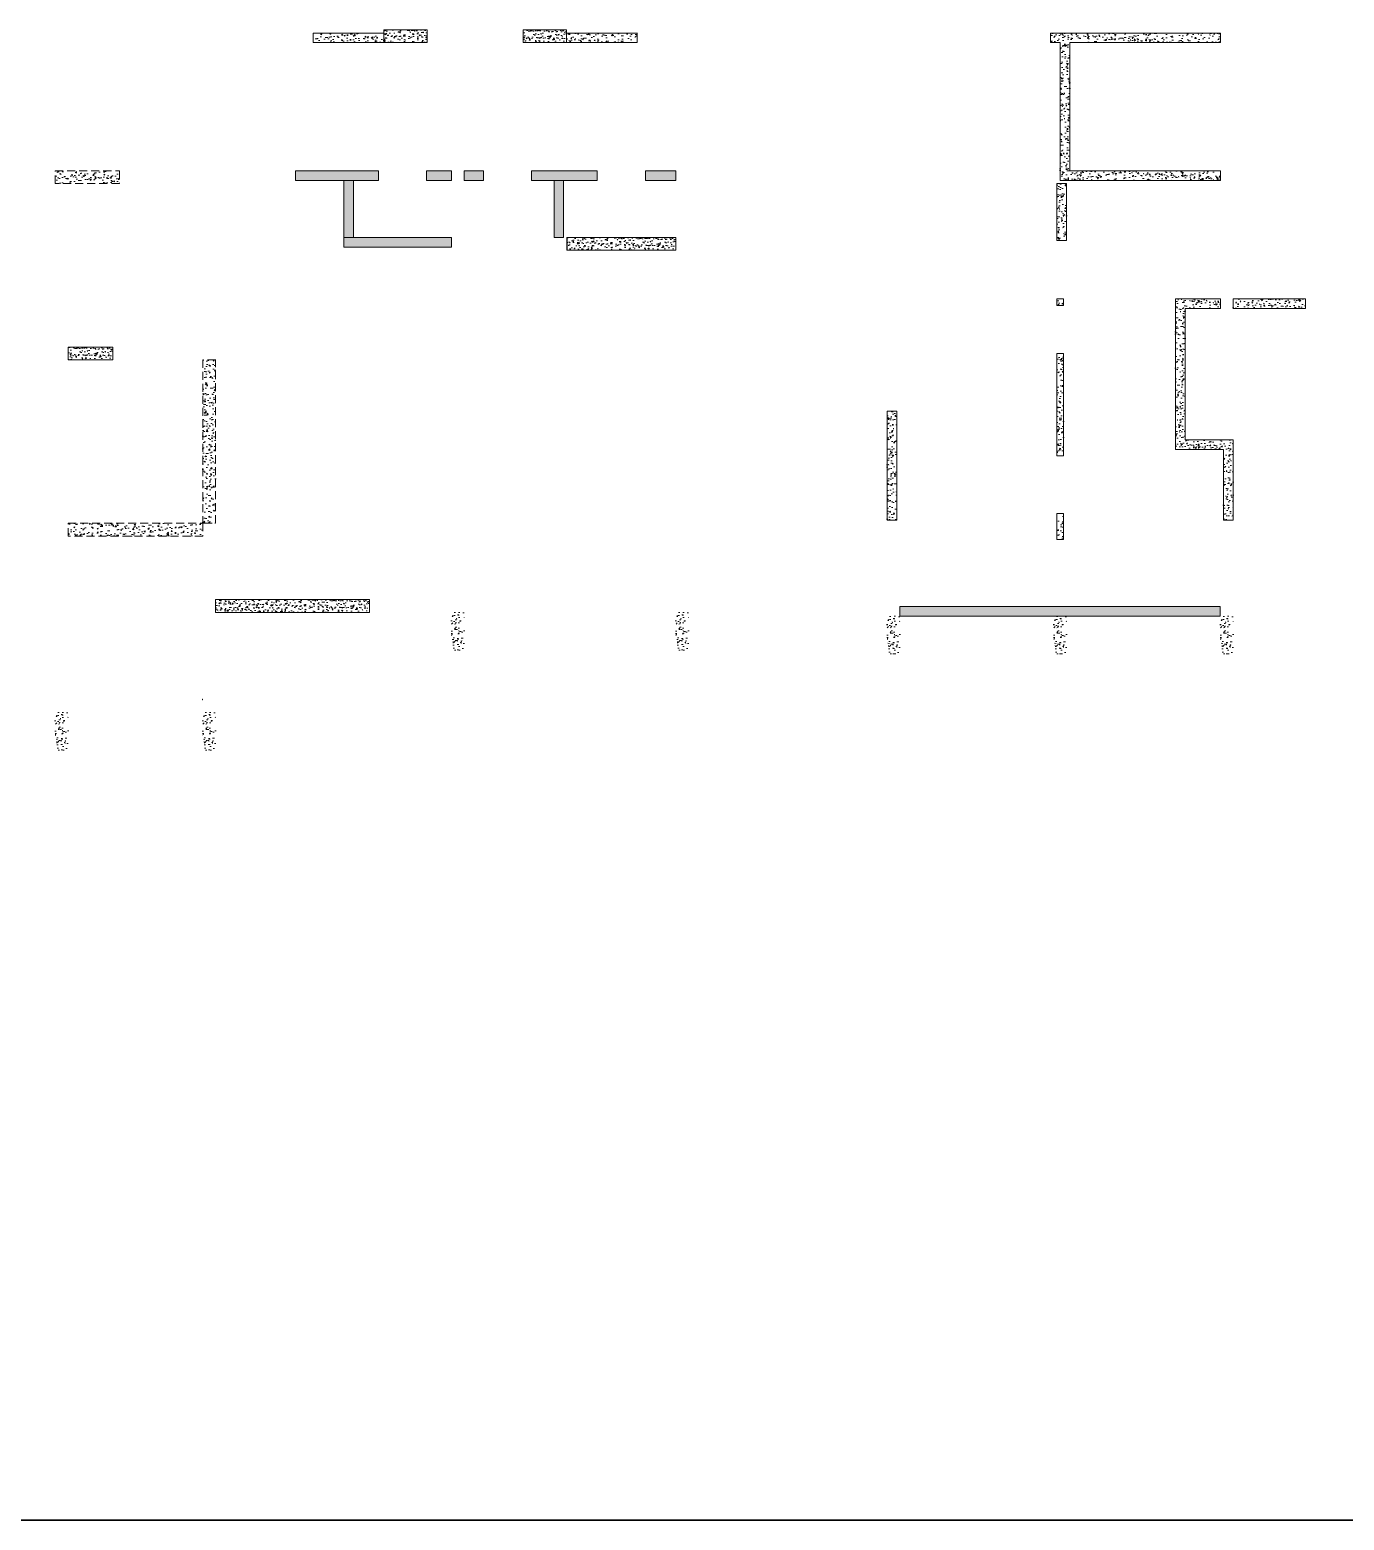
# Model space of a CAD drawing. Header units: millimetres. Extents: x 1078357 to 1340092, y -4684019 to -4550360.
# Drawn here: x 1298738 to 1319239, y -4653484 to -4630229 of the extents above; entities that cross this region are included whole.
import ezdxf

# ---------------------------------------------------------------- set-up
doc = ezdxf.new("R2010")
doc.units = ezdxf.units.MM
doc.header["$PDMODE"] = 35
doc.linetypes.add('HIDDEN', pattern=[0.375, 0.25, -0.125])
for name, color, linetype, lineweight in [('Origin', 40, 'Continuous', 30), ('S-NON STR RCC WALL', 8, 'Continuous', 0), ('Wall-boundary', 6, 'Continuous', 30)]:
    doc.layers.add(name, color=color, linetype=linetype, lineweight=lineweight)
pattern_1 = [(50, (-4013936.29, 18880152.05), (182.184669, -15.9390855), [19.05, -209.55]), (355, (-4013936.29, 18880152.05), (-35.2434214, 191.0568452), [15.24, -167.6405842]), (100.4514447, (-4013921.1, 18880150.73), (146.9412471, 175.1177519), [16.1900088, -178.0902446]), (46.1842, (-4013936.29, 18880202.85), (271.0790409, -42.042328), [28.575, -314.325]), (96.6355576, (-4013913.7, 18880199.35), (237.404134, 247.4261246), [24.285023, -267.1356082]), (351.1841512, (-4013936.3, 18880202.85), (237.404134, 247.4261246), [22.859967, -251.459732]), (21, (-4013910.89, 18880190.15), (151.6143913, -102.2651982), [19.05, -209.55]), (326, (-4013910.89, 18880190.15), (61.8020283, 184.1879661), [15.24, -167.64]), (71.451445, (-4013898.25, 18880181.63), (213.4164193, 81.9227689), [16.1900088, -178.0899376]), (37.5, (-4013936.29, 18880152.054), (3.08860325, 84.55503887), [0, -165.608, 0, -170.18, 0, -168.275]), (7.5, (-4013936.29, 18880152.05), (66.8196625, 100.18057482), [0, -97.028, 0, -161.798, 0, -64.135]), (327.5, (-4013992.93, 18880152.054), (135.59059517, -5.728744), [0, -63.5, 0, -198.12, 0, -262.89]), (317.5, (-4014018.33, 18880152.05), (148.1291814, 25.42649103), [0, -82.55, 0, -131.572, 0, -186.69])]
pattern_2 = [(50, (1258486.21, -4635280.35), (182.18467, -15.9391), [19.05, -209.55]), (355, (1258486.2, -4635280.35), (-35.2434, 191.05685), [15.24, -167.6406]), (100.45144, (1258501.39, -4635281.67), (146.94125, 175.11775), [16.19, -178.09024]), (46.1842, (1258486.2, -4635229.55), (271.079, -42.0423), [28.575, -314.325]), (96.63556, (1258508.8, -4635233.05), (237.4041, 247.4261), [24.285, -267.1356]), (351.18415, (1258486.2, -4635229.55), (237.4041, 247.4261), [22.86, -251.4597]), (21, (1258511.61, -4635242.25), (151.6144, -102.2652), [19.05, -209.55]), (326, (1258511.6, -4635242.25), (61.802, 184.188), [15.24, -167.64]), (71.45144, (1258524.24, -4635250.77), (213.4164, 81.9228), [16.19, -178.0899]), (37.5, (1258486.21, -4635280.346), (3.0886, 84.55504), [0, -165.608, 0, -170.18, 0, -168.275]), (7.5, (1258486.21, -4635280.35), (66.81966, 100.18057), [0, -97.028, 0, -161.798, 0, -64.135]), (327.5, (1258429.566, -4635280.346), (135.5906, -5.72874), [0, -63.5, 0, -198.12, 0, -262.89]), (317.5, (1258404.17, -4635280.35), (148.12918, 25.4265), [0, -82.55, 0, -131.572, 0, -186.69])]

msp = doc.modelspace()

# ---------------------------------------------------------------- hatches: boundary and pattern name
at = {"layer": 'S-NON STR RCC WALL', "ltscale": 700}
h = msp.add_hatch(dxfattribs=at)
h.set_pattern_fill('AR-CONC', color=256)
h.set_pattern_definition([(50, (1250143.1, -4448375.4), (182.18467, -15.93909), [19.05, -209.55]), (355, (1250143.1, -4448375.4), (-35.24342, 191.05685), [15.24, -167.64058]), (100.45144, (1250158.28, -4448376.73), (146.94125, 175.11775), [16.19, -178.09024]), (46.1842, (1250143.1, -4448324.6), (271.07904, -42.04233), [28.575, -314.325]), (96.63556, (1250165.68, -4448328.1), (237.40413, 247.42612), [24.28502, -267.1356]), (351.18415, (1250143.1, -4448324.6), (237.40413, 247.42612), [22.85997, -251.45973]), (21, (1250168.5, -4448337.3), (151.61439, -102.2652), [19.05, -209.55]), (326, (1250168.5, -4448337.3), (61.80203, 184.18797), [15.24, -167.64]), (71.45144, (1250181.13, -4448345.82), (213.41642, 81.92277), [16.19, -178.08994]), (37.5, (1250143.094, -4448375.4), (3.088603, 84.555039), [0, -165.608, 0, -170.18, 0, -168.275]), (7.5, (1250143.09, -4448375.4), (66.819663, 100.180575), [0, -97.028, 0, -161.798, 0, -64.135]), (327.5, (1250086.45, -4448375.4), (135.590595, -5.728744), [0, -63.5, 0, -198.12, 0, -262.89]), (317.5, (1250061.05, -4448375.4), (148.12918, 25.42649), [0, -82.55, 0, -131.572, 0, -186.69])])
h.paths.add_polyline_path([(1304259.3, -4630278.6), (1303159.1, -4630278.6), (1303159.1, -4630428.5), (1304259.3, -4630428.5)])
at = {"layer": 'S-NON STR RCC WALL'}
h = msp.add_hatch(dxfattribs=at)
h.set_pattern_fill('AR-CONC', color=8, scale=20, angle=90)
h.set_pattern_definition([(140, (-1904115.49, -7167648.2), (12.550427, 143.4520365), [15, -165]), (85, (-1904115.49, -7167648.2), (-150.438427, -27.7502667), [12, -132]), (190.4514445, (-1904114.44, -7167636.25), (-137.887998, 115.7017693), [12.7480384, -140.2284224]), (136.1842, (-1904155.49, -7167648.2), (33.103856, 213.448266), [22.5, -247.5]), (186.6356355, (-1904152.73, -7167630.42), (-194.82372, 186.932389), [19.122068, -210.342752]), (81.184164, (-1904155.5, -7167648.2), (-194.82372, 186.932389), [18, -198]), (111, (-1904145.49, -7167628.2), (80.523778, 119.3814104), [15, -165]), (56, (-1904145.49, -7167628.2), (-145.030009, 48.6630664), [12, -132]), (161.4514447, (-1904138.78, -7167618.26), (-64.5062306, 168.0444753), [12.748038, -140.2284224]), (127.5, (-1904115.49, -7167648.205), (-66.57877077, 2.43197106), [0, -130.4, 0, -134, 0, -132.5]), (97.5, (-1904115.49, -7167648.205), (-78.8823424, 52.6139075), [0, -76.4, 0, -127.4, 0, -50.5]), (57.5, (-1904115.49, -7167692.805), (4.51097435, 106.7644872), [0, -50, 0, -156, 0, -207]), (47.5, (-1904115.49, -7167712.805), (-20.0209965, 116.6372339), [0, -65, 0, -103.6, 0, -147])])
h.paths.add_polyline_path([(1304934.5, -4630228.8), (1304934.5, -4630428.8), (1304259.5, -4630428.7), (1304259.5, -4630228.7)])
h = msp.add_hatch(dxfattribs=at)
h.set_pattern_fill('AR-CONC', color=8, scale=20, angle=90)
h.set_pattern_definition([(140, (-1902590.49, -7167648.2), (12.550427, 143.4520365), [15, -165]), (85, (-1902590.49, -7167648.2), (-150.438427, -27.7502667), [12, -132]), (190.4514445, (-1902589.44, -7167636.25), (-137.887998, 115.7017693), [12.7480384, -140.2284224]), (136.1842, (-1902630.49, -7167648.2), (33.103856, 213.448266), [22.5, -247.5]), (186.6356355, (-1902627.73, -7167630.42), (-194.82372, 186.932389), [19.122068, -210.342752]), (81.184164, (-1902630.5, -7167648.2), (-194.82372, 186.932389), [18, -198]), (111, (-1902620.49, -7167628.2), (80.523778, 119.3814104), [15, -165]), (56, (-1902620.49, -7167628.2), (-145.030009, 48.6630664), [12, -132]), (161.4514447, (-1902613.78, -7167618.26), (-64.5062306, 168.0444753), [12.748038, -140.2284224]), (127.5, (-1902590.49, -7167648.206), (-66.57877077, 2.43197106), [0, -130.4, 0, -134, 0, -132.5]), (97.5, (-1902590.49, -7167648.206), (-78.8823424, 52.6139075), [0, -76.4, 0, -127.4, 0, -50.5]), (57.5, (-1902590.49, -7167692.806), (4.51097435, 106.7644872), [0, -50, 0, -156, 0, -207]), (47.5, (-1902590.49, -7167712.81), (-20.0209965, 116.6372339), [0, -65, 0, -103.6, 0, -147])])
h.paths.add_polyline_path([(1307109.5, -4630228.7), (1307109.5, -4630428.7), (1306434.5, -4630428.8), (1306434.5, -4630228.8)])
h = msp.add_hatch(dxfattribs=at)
h.set_pattern_fill('AR-CONC', color=256)
h.set_pattern_definition([(50, (-4013936.29, 18880152.05), (182.184669, -15.9390855), [19.05, -209.55]), (355, (-4013936.29, 18880152.05), (-35.2434214, 191.0568452), [15.24, -167.6405842]), (100.4514447, (-4013921.1, 18880150.73), (146.9412471, 175.1177519), [16.1900088, -178.0902446]), (46.1842, (-4013936.29, 18880202.85), (271.0790409, -42.042328), [28.575, -314.325]), (96.6355576, (-4013913.7, 18880199.35), (237.404134, 247.4261246), [24.285023, -267.1356082]), (351.1841512, (-4013936.3, 18880202.85), (237.404134, 247.4261246), [22.859967, -251.459732]), (21, (-4013910.89, 18880190.15), (151.6143913, -102.2651982), [19.05, -209.55]), (326, (-4013910.89, 18880190.15), (61.8020283, 184.1879661), [15.24, -167.64]), (71.451445, (-4013898.25, 18880181.63), (213.4164193, 81.9227689), [16.1900088, -178.0899376]), (37.5, (-4013936.29, 18880152.054), (3.08860325, 84.55503887), [0, -165.608, 0, -170.18, 0, -168.275]), (7.5, (-4013936.29, 18880152.05), (66.8196625, 100.18057482), [0, -97.028, 0, -161.798, 0, -64.135]), (327.5, (-4013992.93, 18880152.054), (135.59059517, -5.728744), [0, -63.5, 0, -198.12, 0, -262.89]), (317.5, (-4014018.33, 18880152.05), (148.1291814, 25.42649103), [0, -82.55, 0, -131.572, 0, -186.69])])
h.paths.add_polyline_path([(1308209.1, -4630278.6), (1307109.3, -4630278.6), (1307109.3, -4630428.5), (1308209.1, -4630428.5)])
h = msp.add_hatch(dxfattribs=at)
h.set_pattern_fill('AR-CONC', color=256)
h.set_pattern_definition(pattern_1)
h.paths.add_polyline_path([(1317309.3, -4630428.6), (1317309.3, -4630278.6), (1314659.3, -4630278.6), (1314659.3, -4630428.6), (1314809.3, -4630428.6), (1314809.3, -4632578.6), (1317309.3, -4632578.6), (1317309.3, -4632428.6), (1314959.3, -4632428.6), (1314959.3, -4630428.6)])
at = {"layer": 'S-NON STR RCC WALL', "linetype": 'HIDDEN', "ltscale": 500}
h = msp.add_hatch(dxfattribs=at)
h.set_pattern_fill('AR-CONC', color=256, angle=180)
h.set_pattern_definition([(50, (161261.49, 48738.84), (182.184669, -15.9390855), [19.05, -209.55]), (355, (161261.5, 48738.84), (-35.2434214, 191.056845), [15.24, -167.640584]), (100.4514447, (161276.67, 48737.51), (146.941247, 175.117752), [16.190009, -178.0902446]), (46.1842, (161261.5, 48789.64), (271.079041, -42.042328), [28.575, -314.325]), (96.6355576, (161284.08, 48786.14), (237.404134, 247.426125), [24.285023, -267.135608]), (351.184151, (161261.5, 48789.64), (237.404134, 247.426125), [22.859967, -251.459732]), (21, (161286.89, 48776.94), (151.6143913, -102.265198), [19.05, -209.55]), (326, (161286.9, 48776.94), (61.802028, 184.187966), [15.24, -167.64]), (71.451445, (161299.53, 48768.42), (213.416419, 81.922769), [16.190009, -178.0899376]), (37.5, (161261.49, 48738.84), (3.08860325, 84.5550389), [0, -165.608, 0, -170.18, 0, -168.275]), (7.5, (161261.49, 48738.84), (66.8196625, 100.1805748), [0, -97.028, 0, -161.798, 0, -64.135]), (327.5, (161204.85, 48738.84), (135.5905952, -5.728744), [0, -63.5, 0, -198.12, 0, -262.89]), (317.5, (161179.45, 48738.84), (148.1291814, 25.426491), [0, -82.55, 0, -131.572, 0, -186.69])])
h.paths.add_polyline_path([(1299134.3, -4632428.6), (1300134.3, -4632428.6), (1300134.3, -4632628.6), (1299134.3, -4632628.6)])
at = {"layer": 'S-NON STR RCC WALL', "ltscale": 700}
h = msp.add_hatch(dxfattribs=at)
h.set_pattern_fill('AR-CONC', color=256)
h.set_pattern_definition([(50, (152918.38, 235643.79), (182.184669, -15.9390855), [19.05, -209.55]), (355, (152918.38, 235643.79), (-35.2434214, 191.056845), [15.24, -167.640584]), (100.4514447, (152933.56, 235642.46), (146.941247, 175.117752), [16.190009, -178.0902446]), (46.1842, (152918.38, 235694.59), (271.079041, -42.042328), [28.575, -314.325]), (96.6355576, (152940.97, 235691.09), (237.404134, 247.426125), [24.285023, -267.135608]), (351.184151, (152918.38, 235694.6), (237.404134, 247.426125), [22.859967, -251.459732]), (21, (152943.78, 235681.89), (151.6143913, -102.265198), [19.05, -209.55]), (326, (152943.78, 235681.89), (61.802028, 184.187966), [15.24, -167.64]), (71.451445, (152956.41, 235673.37), (213.416419, 81.922769), [16.190009, -178.0899376]), (37.5, (152918.38, 235643.79), (3.08860325, 84.5550389), [0, -165.608, 0, -170.18, 0, -168.275]), (7.5, (152918.38, 235643.79), (66.8196625, 100.1805748), [0, -97.028, 0, -161.798, 0, -64.135]), (327.5, (152861.736, 235643.79), (135.5905952, -5.728744), [0, -63.5, 0, -198.12, 0, -262.89]), (317.5, (152836.34, 235643.79), (148.1291814, 25.426491), [0, -82.55, 0, -131.572, 0, -186.69])])
h.paths.add_polyline_path([(1308339.4, -4632578.6), (1308814.3, -4632578.6), (1308814.3, -4632428.6), (1308339.4, -4632428.6)])
h.paths.add_polyline_path([(1303634.4, -4632578.6), (1303784.4, -4632578.6), (1303784.4, -4633468.6), (1303634.4, -4633468.6)])
h.paths.add_polyline_path([(1306564.4, -4632578.6), (1307589.4, -4632578.6), (1307589.4, -4632428.6), (1306564.4, -4632428.6)])
h.paths.add_polyline_path([(1305514.3, -4632428.6), (1305814.4, -4632428.6), (1305814.4, -4632578.6), (1305514.3, -4632578.6)])
h.paths.add_polyline_path([(1303634.4, -4633618.6), (1305314.3, -4633618.6), (1305314.3, -4633468.6), (1303634.4, -4633468.6)])
h.paths.add_polyline_path([(1304924.4, -4632578.6), (1305314.3, -4632578.6), (1305314.3, -4632428.6), (1304924.4, -4632428.6)])
h.paths.add_polyline_path([(1302884.4, -4632578.6), (1304174.4, -4632578.6), (1304174.4, -4632428.6), (1302884.4, -4632428.6)])
h.paths.add_polyline_path([(1306914.4, -4632578.6), (1307064.4, -4632578.6), (1307064.4, -4633468.6), (1306914.4, -4633468.6)])
at = {"layer": 'S-NON STR RCC WALL'}
h = msp.add_hatch(dxfattribs=at)
h.set_pattern_fill('AR-CONC', color=256, angle=180)
h.set_pattern_definition([(50, (-6136775.47, 28244900.42), (182.184669, -15.93908554), [19.05, -209.55]), (355, (-6136775.47, 28244900.42), (-35.2434214, 191.0568452), [15.24, -167.6405842]), (100.4514447, (-6136760.28, 28244899.1), (146.9412471, 175.1177519), [16.1900088, -178.0902446]), (46.1842, (-6136775.47, 28244951.22), (271.0790409, -42.042328), [28.575, -314.325]), (96.6355576, (-6136752.88, 28244947.72), (237.404134, 247.4261246), [24.2850231, -267.1356082]), (351.1841512, (-6136775.47, 28244951.22), (237.404134, 247.4261246), [22.859967, -251.459732]), (21, (-6136750.07, 28244938.52), (151.6143913, -102.2651982), [19.05, -209.55]), (326, (-6136750.07, 28244938.52), (61.8020283, 184.1879661), [15.24, -167.64]), (71.451445, (-6136737.43, 28244930), (213.4164193, 81.9227689), [16.1900088, -178.0899376]), (37.5, (-6136775.466, 28244900.42), (3.08860325, 84.55503887), [0, -165.608, 0, -170.18, 0, -168.275]), (7.5, (-6136775.47, 28244900.42), (66.8196625, 100.18057482), [0, -97.028, 0, -161.798, 0, -64.135]), (327.5, (-6136832.11, 28244900.42), (135.59059517, -5.72874399), [0, -63.5, 0, -198.12, 0, -262.89]), (317.5, (-6136857.51, 28244900.42), (148.1291814, 25.42649103), [0, -82.55, 0, -131.572, 0, -186.69])])
h.paths.add_polyline_path([(1314759.3, -4632628.6), (1314909.3, -4632628.6), (1314909.3, -4633518.5), (1314759.3, -4633518.5)])
h = msp.add_hatch(dxfattribs=at)
h.set_pattern_fill('AR-CONC', color=8, scale=20, angle=90)
h.set_pattern_definition([(140, (-1900885.51, -7170888.21), (12.550427, 143.4520365), [15, -165]), (85, (-1900885.51, -7170888.2), (-150.438427, -27.7502667), [12, -132]), (190.4514445, (-1900884.46, -7170876.25), (-137.887998, 115.7017693), [12.7480384, -140.2284224]), (136.1842, (-1900925.5, -7170888.2), (33.103856, 213.448266), [22.5, -247.5]), (186.6356355, (-1900922.75, -7170870.42), (-194.82372, 186.932389), [19.122068, -210.342752]), (81.184164, (-1900925.5, -7170888.2), (-194.82372, 186.932389), [18, -198]), (111, (-1900915.51, -7170868.21), (80.523778, 119.3814104), [15, -165]), (56, (-1900915.51, -7170868.2), (-145.030009, 48.6630664), [12, -132]), (161.4514447, (-1900908.8, -7170858.26), (-64.5062306, 168.0444753), [12.748038, -140.2284224]), (127.5, (-1900885.51, -7170888.206), (-66.57877077, 2.43197106), [0, -130.4, 0, -134, 0, -132.5]), (97.5, (-1900885.51, -7170888.206), (-78.8823424, 52.6139075), [0, -76.4, 0, -127.4, 0, -50.5]), (57.5, (-1900885.51, -7170932.806), (4.51097435, 106.7644872), [0, -50, 0, -156, 0, -207]), (47.5, (-1900885.51, -7170952.81), (-20.0209965, 116.6372339), [0, -65, 0, -103.6, 0, -147])])
h.paths.add_polyline_path([(1308814.5, -4633468.7), (1308814.5, -4633668.7), (1307114.5, -4633668.7), (1307114.5, -4633468.7)])
h = msp.add_hatch(dxfattribs=at)
h.set_pattern_fill('AR-CONC', color=256, angle=180)
h.set_pattern_definition([(50, (2412034.23, -9125492.59), (182.184669, -15.9390855), [19.05, -209.55]), (355, (2412034.23, -9125492.6), (-35.2434214, 191.056845), [15.24, -167.640584]), (100.4514447, (2412049.42, -9125493.92), (146.941247, 175.117752), [16.190009, -178.0902446]), (46.1842, (2412034.23, -9125441.8), (271.079041, -42.042328), [28.575, -314.325]), (96.6355576, (2412056.82, -9125445.3), (237.404134, 247.426125), [24.285023, -267.135608]), (351.184151, (2412034.23, -9125441.8), (237.404134, 247.426125), [22.859967, -251.459732]), (21, (2412059.63, -9125454.49), (151.6143913, -102.265198), [19.05, -209.55]), (326, (2412059.63, -9125454.5), (61.802028, 184.187966), [15.24, -167.64]), (71.451445, (2412072.27, -9125463.01), (213.416419, 81.922769), [16.190009, -178.0899376]), (37.5, (2412034.234, -9125492.59), (3.08860325, 84.5550389), [0, -165.608, 0, -170.18, 0, -168.275]), (7.5, (2412034.23, -9125492.59), (66.8196625, 100.1805748), [0, -97.028, 0, -161.798, 0, -64.135]), (327.5, (2411977.59, -9125492.59), (135.5905952, -5.728744), [0, -63.5, 0, -198.12, 0, -262.89]), (317.5, (2411952.19, -9125492.59), (148.1291814, 25.426491), [0, -82.55, 0, -131.572, 0, -186.69])])
h.paths.add_polyline_path([(1314759.3, -4634428.4), (1314859.3, -4634428.4), (1314859.3, -4634528.4), (1314759.3, -4634528.4)])
h = msp.add_hatch(dxfattribs=at)
h.set_pattern_fill('AR-CONC', color=256)
h.set_pattern_definition([(50, (-5111161, 23564171.24), (182.184669, -15.93908554), [19.05, -209.55]), (355, (-5111161, 23564171.24), (-35.2434214, 191.0568452), [15.24, -167.6405842]), (100.4514447, (-5111145.82, 23564169.91), (146.9412471, 175.1177519), [16.1900088, -178.0902446]), (46.1842, (-5111161, 23564222.04), (271.0790409, -42.042328), [28.575, -314.325]), (96.6355576, (-5111138.41, 23564218.54), (237.404134, 247.4261246), [24.2850231, -267.1356082]), (351.1841512, (-5111161, 23564222.04), (237.404134, 247.4261246), [22.859967, -251.459732]), (21, (-5111135.6, 23564209.34), (151.6143913, -102.2651982), [19.05, -209.55]), (326, (-5111135.6, 23564209.34), (61.8020283, 184.1879661), [15.24, -167.64]), (71.451445, (-5111122.97, 23564200.82), (213.4164193, 81.9227689), [16.1900088, -178.0899376]), (37.5, (-5111161.004, 23564171.24), (3.08860325, 84.55503887), [0, -165.608, 0, -170.18, 0, -168.275]), (7.5, (-5111161, 23564171.24), (66.8196625, 100.18057482), [0, -97.028, 0, -161.798, 0, -64.135]), (327.5, (-5111217.646, 23564171.24), (135.59059517, -5.728744), [0, -63.5, 0, -198.12, 0, -262.89]), (317.5, (-5111243.05, 23564171.24), (148.1291814, 25.42649103), [0, -82.55, 0, -131.572, 0, -186.69])])
h.paths.add_polyline_path([(1316609.3, -4636778.6), (1316609.3, -4634428.6), (1317309.3, -4634428.6), (1317309.3, -4634578.6), (1316759.3, -4634578.6), (1316759.3, -4636628.6), (1317509.3, -4636628.6), (1317509.3, -4637878.6), (1317359.3, -4637878.6), (1317359.3, -4636778.6)])
h = msp.add_hatch(dxfattribs=at)
h.set_pattern_fill('AR-CONC', color=256)
h.set_pattern_definition(pattern_1)
h.paths.add_polyline_path([(1318534.3, -4634578.6), (1317509.3, -4634578.6), (1317509.3, -4634428.6), (1318534.3, -4634428.6)])
h.paths.add_polyline_path([(1318634.3, -4634578.6), (1318534.3, -4634578.6), (1318534.3, -4634428.6), (1318634.3, -4634428.6)])
h = msp.add_hatch(dxfattribs=at)
h.set_pattern_fill('AR-CONC', color=8, scale=20, angle=90)
h.set_pattern_definition([(140, (-1909665.48, -7172598.21), (12.550427, 143.4520365), [15, -165]), (85, (-1909665.48, -7172598.21), (-150.438427, -27.7502667), [12, -132]), (190.4514445, (-1909664.44, -7172586.26), (-137.887998, 115.7017693), [12.7480384, -140.2284224]), (136.1842, (-1909705.48, -7172598.21), (33.103856, 213.448266), [22.5, -247.5]), (186.6356355, (-1909702.73, -7172580.43), (-194.82372, 186.932389), [19.122068, -210.342752]), (81.184164, (-1909705.48, -7172598.21), (-194.82372, 186.932389), [18, -198]), (111, (-1909695.48, -7172578.21), (80.523778, 119.3814104), [15, -165]), (56, (-1909695.48, -7172578.21), (-145.030009, 48.6630664), [12, -132]), (161.4514447, (-1909688.77, -7172568.27), (-64.5062306, 168.0444753), [12.748038, -140.2284224]), (127.5, (-1909665.484, -7172598.215), (-66.57877077, 2.43197106), [0, -130.4, 0, -134, 0, -132.5]), (97.5, (-1909665.484, -7172598.215), (-78.8823424, 52.6139075), [0, -76.4, 0, -127.4, 0, -50.5]), (57.5, (-1909665.484, -7172642.815), (4.51097435, 106.7644872), [0, -50, 0, -156, 0, -207]), (47.5, (-1909665.48, -7172662.81), (-20.0209965, 116.6372339), [0, -65, 0, -103.6, 0, -147])])
h.paths.add_polyline_path([(1300034.5, -4635178.7), (1300034.5, -4635378.7), (1299334.5, -4635378.7), (1299334.5, -4635178.7)])
h = msp.add_hatch(dxfattribs=at)
h.set_pattern_fill('AR-CONC', color=256, angle=180)
h.set_pattern_definition([(50, (2412047.45, -9124127.93), (182.184669, -15.9390855), [19.05, -209.55]), (355, (2412047.45, -9124127.93), (-35.2434214, 191.056845), [15.24, -167.640584]), (100.4514447, (2412062.63, -9124129.26), (146.941247, 175.117752), [16.190009, -178.0902446]), (46.1842, (2412047.45, -9124077.13), (271.079041, -42.042328), [28.575, -314.325]), (96.6355576, (2412070.04, -9124080.63), (237.404134, 247.426125), [24.285023, -267.135608]), (351.184151, (2412047.45, -9124077.13), (237.404134, 247.426125), [22.859967, -251.459732]), (21, (2412072.85, -9124089.83), (151.6143913, -102.265198), [19.05, -209.55]), (326, (2412072.85, -9124089.83), (61.802028, 184.187966), [15.24, -167.64]), (71.451445, (2412085.48, -9124098.35), (213.416419, 81.922769), [16.190009, -178.0899376]), (37.5, (2412047.45, -9124127.93), (3.08860325, 84.5550389), [0, -165.608, 0, -170.18, 0, -168.275]), (7.5, (2412047.45, -9124127.93), (66.8196625, 100.1805748), [0, -97.028, 0, -161.798, 0, -64.135]), (327.5, (2411990.806, -9124127.93), (135.5905952, -5.728744), [0, -63.5, 0, -198.12, 0, -262.89]), (317.5, (2411965.4, -9124127.93), (148.1291814, 25.426491), [0, -82.55, 0, -131.572, 0, -186.69])])
h.paths.add_polyline_path([(1314759.3, -4636878.4), (1314859.3, -4636878.4), (1314859.3, -4635278.4), (1314759.3, -4635278.4)])
at = {"layer": 'S-NON STR RCC WALL', "linetype": 'HIDDEN', "ltscale": 500}
h = msp.add_hatch(dxfattribs=at)
h.set_pattern_fill('AR-CONC', color=256, angle=180)
h.set_pattern_definition(pattern_2)
h.paths.add_polyline_path([(1301634.3, -4635378.6), (1301434.3, -4635378.6), (1301434.3, -4637928.6), (1301634.3, -4637928.6)])
at = {"layer": 'S-NON STR RCC WALL'}
h = msp.add_hatch(dxfattribs=at)
h.set_pattern_fill('AR-CONC', color=256)
h.set_pattern_definition([(50, (-4013911.29, 18880152.05), (182.184669, -15.9390855), [19.05, -209.55]), (355, (-4013911.29, 18880152.05), (-35.2434214, 191.0568452), [15.24, -167.6405842]), (100.4514447, (-4013896.1, 18880150.73), (146.9412471, 175.1177519), [16.1900088, -178.0902446]), (46.1842, (-4013911.29, 18880202.85), (271.0790409, -42.042328), [28.575, -314.325]), (96.6355576, (-4013888.7, 18880199.35), (237.404134, 247.4261246), [24.285023, -267.1356082]), (351.1841512, (-4013911.3, 18880202.85), (237.404134, 247.4261246), [22.859967, -251.459732]), (21, (-4013885.89, 18880190.15), (151.6143913, -102.2651982), [19.05, -209.55]), (326, (-4013885.89, 18880190.15), (61.8020283, 184.1879661), [15.24, -167.64]), (71.451445, (-4013873.25, 18880181.63), (213.4164193, 81.9227689), [16.1900088, -178.0899376]), (37.5, (-4013911.29, 18880152.054), (3.08860325, 84.55503887), [0, -165.608, 0, -170.18, 0, -168.275]), (7.5, (-4013911.29, 18880152.05), (66.8196625, 100.18057482), [0, -97.028, 0, -161.798, 0, -64.135]), (327.5, (-4013967.93, 18880152.054), (135.59059517, -5.728744), [0, -63.5, 0, -198.12, 0, -262.89]), (317.5, (-4013993.33, 18880152.05), (148.1291814, 25.42649103), [0, -82.55, 0, -131.572, 0, -186.69])])
h.paths.add_polyline_path([(1312259.3, -4637878.6), (1312109.3, -4637878.6), (1312109.3, -4636178.6), (1312259.3, -4636178.6)])
h = msp.add_hatch(dxfattribs=at)
h.set_pattern_fill('AR-CONC', color=256, angle=180)
h.set_pattern_definition([(50, (1314822.73, -4440108.74), (182.18467, -15.93909), [19.05, -209.55]), (355, (1314822.73, -4440108.74), (-35.24342, 191.05685), [15.24, -167.64058]), (100.45144, (1314837.91, -4440110.07), (146.94125, 175.11775), [16.19001, -178.09024]), (46.1842, (1314822.73, -4440057.94), (271.07904, -42.04233), [28.575, -314.325]), (96.63556, (1314845.32, -4440061.44), (237.40413, 247.42612), [24.28502, -267.1356]), (351.18415, (1314822.73, -4440057.94), (237.40413, 247.42612), [22.85997, -251.45973]), (21, (1314848.13, -4440070.64), (151.61439, -102.2652), [19.05, -209.55]), (326, (1314848.13, -4440070.64), (61.80203, 184.18797), [15.24, -167.64]), (71.45144, (1314860.77, -4440079.16), (213.41642, 81.92277), [16.19001, -178.08994]), (37.5, (1314822.73, -4440108.74), (3.088603, 84.555039), [0, -165.608, 0, -170.18, 0, -168.275]), (7.5, (1314822.73, -4440108.74), (66.819663, 100.180575), [0, -97.028, 0, -161.798, 0, -64.135]), (327.5, (1314766.09, -4440108.74), (135.590595, -5.728744), [0, -63.5, 0, -198.12, 0, -262.89]), (317.5, (1314740.69, -4440108.74), (148.12918, 25.42649), [0, -82.55, 0, -131.572, 0, -186.69])])
h.paths.add_polyline_path([(1314759.4, -4638178.9), (1314859.4, -4638178.9), (1314859.3, -4637778.4), (1314759.3, -4637778.4)])
at = {"layer": 'S-NON STR RCC WALL', "linetype": 'HIDDEN', "ltscale": 500}
h = msp.add_hatch(dxfattribs=at)
h.set_pattern_fill('AR-CONC', color=256, angle=180)
h.set_pattern_definition(pattern_2)
h.paths.add_polyline_path([(1299334.3, -4637928.6), (1301434.3, -4637928.6), (1301434.3, -4638128.6), (1299334.3, -4638128.6)])
at = {"layer": 'S-NON STR RCC WALL'}
h = msp.add_hatch(dxfattribs=at)
h.set_pattern_fill('AR-CONC', color=8, scale=20, angle=90)
h.set_pattern_definition([(140, (-1905665.48, -7176538.2), (12.550427, 143.4520365), [15, -165]), (85, (-1905665.48, -7176538.2), (-150.438427, -27.7502667), [12, -132]), (190.4514445, (-1905664.43, -7176526.25), (-137.887998, 115.7017693), [12.7480384, -140.2284224]), (136.1842, (-1905705.48, -7176538.2), (33.103856, 213.448266), [22.5, -247.5]), (186.6356355, (-1905702.72, -7176520.42), (-194.82372, 186.932389), [19.122068, -210.342752]), (81.184164, (-1905705.48, -7176538.2), (-194.82372, 186.932389), [18, -198]), (111, (-1905695.48, -7176518.2), (80.523778, 119.3814104), [15, -165]), (56, (-1905695.48, -7176518.2), (-145.030009, 48.6630664), [12, -132]), (161.4514447, (-1905688.77, -7176508.25), (-64.5062306, 168.0444753), [12.748038, -140.2284224]), (127.5, (-1905665.48, -7176538.203), (-66.57877077, 2.43197106), [0, -130.4, 0, -134, 0, -132.5]), (97.5, (-1905665.48, -7176538.2), (-78.8823424, 52.6139075), [0, -76.4, 0, -127.4, 0, -50.5]), (57.5, (-1905665.48, -7176582.803), (4.51097435, 106.7644872), [0, -50, 0, -156, 0, -207]), (47.5, (-1905665.48, -7176602.8), (-20.0209965, 116.6372339), [0, -65, 0, -103.6, 0, -147])])
h.paths.add_polyline_path([(1304034.5, -4639118.7), (1304034.5, -4639318.7), (1301634.5, -4639318.7), (1301634.5, -4639118.7)])
h = msp.add_hatch(dxfattribs=at)
h.set_pattern_fill('AR-CONC', color=256)
h.set_pattern_definition([(50, (-5111161, 23564171.24), (182.184669, -15.93908554), [19.05, -209.55]), (355, (-5111161, 23564171.24), (-35.2434214, 191.0568452), [15.24, -167.6405842]), (100.4514447, (-5111145.82, 23564169.91), (146.9412471, 175.1177519), [16.1900088, -178.0902446]), (46.1842, (-5111161, 23564222.04), (271.0790409, -42.042328), [28.575, -314.325]), (96.6355576, (-5111138.41, 23564218.54), (237.404134, 247.4261246), [24.2850231, -267.1356082]), (351.1841512, (-5111161, 23564222.04), (237.404134, 247.4261246), [22.859967, -251.459732]), (21, (-5111135.6, 23564209.34), (151.6143913, -102.2651982), [19.05, -209.55]), (326, (-5111135.6, 23564209.34), (61.8020283, 184.1879661), [15.24, -167.64]), (71.451445, (-5111122.97, 23564200.82), (213.4164193, 81.9227689), [16.1900088, -178.0899376]), (37.5, (-5111161.004, 23564171.24), (3.08860325, 84.55503887), [0, -165.608, 0, -170.18, 0, -168.275]), (7.5, (-5111161, 23564171.24), (66.8196625, 100.18057482), [0, -97.028, 0, -161.798, 0, -64.135]), (327.5, (-5111217.646, 23564171.24), (135.59059517, -5.728744), [0, -63.5, 0, -198.12, 0, -262.89]), (317.5, (-5111243.05, 23564171.24), (148.1291814, 25.42649103), [0, -82.55, 0, -131.572, 0, -186.69])])
h.paths.add_polyline_path([(1315184.3, -4639378.5), (1314434.3, -4639378.5), (1314434.3, -4639228.6), (1315184.3, -4639228.6)])
h.paths.add_polyline_path([(1317306.4, -4639378.6), (1316984.3, -4639378.6), (1316984.3, -4639228.6), (1317306.4, -4639228.6)])
h.paths.add_polyline_path([(1312634.3, -4639378.6), (1312309.3, -4639378.6), (1312309.3, -4639228.6), (1312634.3, -4639228.6)])
h.paths.add_polyline_path([(1316984.3, -4639378.6), (1315184.3, -4639378.6), (1315184.3, -4639228.6), (1316984.3, -4639228.6)])
h.paths.add_polyline_path([(1314434.3, -4639378.6), (1312634.3, -4639378.6), (1312634.3, -4639228.6), (1314434.3, -4639228.6)])
h = msp.add_hatch(dxfattribs=at)
h.set_pattern_fill('AR-CONC', color=256, angle=180)
h.set_pattern_definition([(50, (-8324857.88, 37599788.69), (182.184669, -15.93908554), [19.05, -209.55]), (355, (-8324857.88, 37599788.7), (-35.2434214, 191.0568452), [15.24, -167.6405842]), (100.4514447, (-8324842.7, 37599787.36), (146.9412471, 175.1177519), [16.1900088, -178.0902446]), (46.1842, (-8324857.88, 37599839.5), (271.0790409, -42.0423279), [28.575, -314.325]), (96.6355576, (-8324835.3, 37599836), (237.404134, 247.4261246), [24.2850231, -267.1356082]), (351.1841512, (-8324857.88, 37599839.5), (237.404134, 247.4261246), [22.859967, -251.459732]), (21, (-8324832.48, 37599826.79), (151.61439127, -102.2651982), [19.05, -209.55]), (326, (-8324832.48, 37599826.8), (61.80202835, 184.1879661), [15.24, -167.64]), (71.451445, (-8324819.85, 37599818.27), (213.4164193, 81.9227689), [16.1900088, -178.0899376]), (37.5, (-8324857.885, 37599788.69), (3.08860325, 84.55503887), [0, -165.608, 0, -170.18, 0, -168.275]), (7.5, (-8324857.885, 37599788.69), (66.81966251, 100.18057482), [0, -97.028, 0, -161.798, 0, -64.135]), (327.5, (-8324914.53, 37599788.69), (135.59059517, -5.72874399), [0, -63.5, 0, -198.12, 0, -262.89]), (317.5, (-8324939.93, 37599788.69), (148.1291814, 25.42649103), [0, -82.55, 0, -131.572, 0, -186.69])])
h.paths.add_polyline_path([(1305514.4, -4639318.6), (1305314.4, -4639318.6), (1305314.4, -4639918.6), (1305514.4, -4639918.6), (1305514.4, -4639918.6), (1305514.4, -4639318.7)], is_closed=False)
h = msp.add_hatch(dxfattribs=at)
h.set_pattern_fill('AR-CONC', color=256, angle=180)
h.set_pattern_definition([(50, (-8321357.88, 37599788.69), (182.184669, -15.93908554), [19.05, -209.55]), (355, (-8321357.88, 37599788.7), (-35.2434214, 191.0568452), [15.24, -167.6405842]), (100.4514447, (-8321342.7, 37599787.36), (146.9412471, 175.1177519), [16.1900088, -178.0902446]), (46.1842, (-8321357.88, 37599839.5), (271.0790409, -42.0423279), [28.575, -314.325]), (96.6355576, (-8321335.3, 37599836), (237.404134, 247.4261246), [24.2850231, -267.1356082]), (351.1841512, (-8321357.88, 37599839.5), (237.404134, 247.4261246), [22.859967, -251.459732]), (21, (-8321332.48, 37599826.79), (151.61439127, -102.2651982), [19.05, -209.55]), (326, (-8321332.48, 37599826.8), (61.80202835, 184.1879661), [15.24, -167.64]), (71.451445, (-8321319.85, 37599818.27), (213.4164193, 81.9227689), [16.1900088, -178.0899376]), (37.5, (-8321357.885, 37599788.69), (3.08860325, 84.55503887), [0, -165.608, 0, -170.18, 0, -168.275]), (7.5, (-8321357.885, 37599788.69), (66.81966251, 100.18057482), [0, -97.028, 0, -161.798, 0, -64.135]), (327.5, (-8321414.53, 37599788.69), (135.59059517, -5.72874399), [0, -63.5, 0, -198.12, 0, -262.89]), (317.5, (-8321439.93, 37599788.69), (148.1291814, 25.42649103), [0, -82.55, 0, -131.572, 0, -186.69])])
h.paths.add_polyline_path([(1309014.4, -4639318.6), (1308814.4, -4639318.6), (1308814.4, -4639918.6), (1309014.4, -4639918.6), (1309014.4, -4639918.6), (1309014.4, -4639318.7)], is_closed=False)
h = msp.add_hatch(dxfattribs=at)
h.set_pattern_fill('AR-CONC', color=256, angle=180)
h.set_pattern_definition([(50, (-8318062.92, 37599728.7), (182.184669, -15.93908554), [19.05, -209.55]), (355, (-8318062.92, 37599728.7), (-35.2434214, 191.0568452), [15.24, -167.6405842]), (100.4514447, (-8318047.74, 37599727.37), (146.9412471, 175.1177519), [16.1900088, -178.0902446]), (46.1842, (-8318062.92, 37599779.5), (271.0790409, -42.0423279), [28.575, -314.325]), (96.6355576, (-8318040.33, 37599776), (237.404134, 247.4261246), [24.2850231, -267.1356082]), (351.1841512, (-8318062.92, 37599779.5), (237.404134, 247.4261246), [22.859967, -251.459732]), (21, (-8318037.52, 37599766.8), (151.61439127, -102.2651982), [19.05, -209.55]), (326, (-8318037.52, 37599766.8), (61.80202835, 184.1879661), [15.24, -167.64]), (71.451445, (-8318024.89, 37599758.27), (213.4164193, 81.9227689), [16.1900088, -178.0899376]), (37.5, (-8318062.92, 37599728.696), (3.08860325, 84.55503887), [0, -165.608, 0, -170.18, 0, -168.275]), (7.5, (-8318062.92, 37599728.7), (66.81966251, 100.18057482), [0, -97.028, 0, -161.798, 0, -64.135]), (327.5, (-8318119.564, 37599728.696), (135.59059517, -5.72874399), [0, -63.5, 0, -198.12, 0, -262.89]), (317.5, (-8318144.96, 37599728.7), (148.1291814, 25.42649103), [0, -82.55, 0, -131.572, 0, -186.69])])
h.paths.add_polyline_path([(1312309.3, -4639378.6), (1312109.3, -4639378.6), (1312109.3, -4639978.6), (1312309.3, -4639978.6), (1312309.3, -4639978.6), (1312309.3, -4639378.7)], is_closed=False)
h = msp.add_hatch(dxfattribs=at)
h.set_pattern_fill('AR-CONC', color=256, angle=180)
h.set_pattern_definition([(50, (-8315462.88, 37599728.69), (182.184669, -15.93908554), [19.05, -209.55]), (355, (-8315462.88, 37599728.7), (-35.2434214, 191.0568452), [15.24, -167.6405842]), (100.4514447, (-8315447.7, 37599727.36), (146.9412471, 175.1177519), [16.1900088, -178.0902446]), (46.1842, (-8315462.88, 37599779.5), (271.0790409, -42.0423279), [28.575, -314.325]), (96.6355576, (-8315440.3, 37599776), (237.404134, 247.4261246), [24.2850231, -267.1356082]), (351.1841512, (-8315462.88, 37599779.5), (237.404134, 247.4261246), [22.859967, -251.459732]), (21, (-8315437.48, 37599766.79), (151.61439127, -102.2651982), [19.05, -209.55]), (326, (-8315437.48, 37599766.8), (61.80202835, 184.1879661), [15.24, -167.64]), (71.451445, (-8315424.85, 37599758.27), (213.4164193, 81.9227689), [16.1900088, -178.0899376]), (37.5, (-8315462.885, 37599728.69), (3.08860325, 84.55503887), [0, -165.608, 0, -170.18, 0, -168.275]), (7.5, (-8315462.885, 37599728.69), (66.81966251, 100.18057482), [0, -97.028, 0, -161.798, 0, -64.135]), (327.5, (-8315519.53, 37599728.69), (135.59059517, -5.72874399), [0, -63.5, 0, -198.12, 0, -262.89]), (317.5, (-8315544.93, 37599728.69), (148.1291814, 25.42649103), [0, -82.55, 0, -131.572, 0, -186.69])])
h.paths.add_polyline_path([(1314909.4, -4639378.6), (1314709.4, -4639378.6), (1314709.4, -4639978.6), (1314909.4, -4639978.6), (1314909.4, -4639978.6), (1314909.4, -4639378.7)], is_closed=False)
h = msp.add_hatch(dxfattribs=at)
h.set_pattern_fill('AR-CONC', color=256, angle=180)
h.set_pattern_definition([(50, (-8312862.9, 37599728.69), (182.184669, -15.93908554), [19.05, -209.55]), (355, (-8312862.9, 37599728.7), (-35.2434214, 191.0568452), [15.24, -167.6405842]), (100.4514447, (-8312847.72, 37599727.36), (146.9412471, 175.1177519), [16.1900088, -178.0902446]), (46.1842, (-8312862.9, 37599779.5), (271.0790409, -42.0423279), [28.575, -314.325]), (96.6355576, (-8312840.32, 37599776), (237.404134, 247.4261246), [24.2850231, -267.1356082]), (351.1841512, (-8312862.9, 37599779.5), (237.404134, 247.4261246), [22.859967, -251.459732]), (21, (-8312837.5, 37599766.79), (151.61439127, -102.2651982), [19.05, -209.55]), (326, (-8312837.5, 37599766.8), (61.80202835, 184.1879661), [15.24, -167.64]), (71.451445, (-8312824.87, 37599758.27), (213.4164193, 81.9227689), [16.1900088, -178.0899376]), (37.5, (-8312862.905, 37599728.69), (3.08860325, 84.55503887), [0, -165.608, 0, -170.18, 0, -168.275]), (7.5, (-8312862.905, 37599728.69), (66.81966251, 100.18057482), [0, -97.028, 0, -161.798, 0, -64.135]), (327.5, (-8312919.55, 37599728.69), (135.59059517, -5.72874399), [0, -63.5, 0, -198.12, 0, -262.89]), (317.5, (-8312944.95, 37599728.69), (148.1291814, 25.42649103), [0, -82.55, 0, -131.572, 0, -186.69])])
h.paths.add_polyline_path([(1317509.3, -4639378.6), (1317309.4, -4639378.6), (1317309.4, -4639978.6), (1317509.3, -4639978.6), (1317509.4, -4639978.6), (1317509.4, -4639378.7)], is_closed=False)
h = msp.add_hatch(dxfattribs=at)
h.set_pattern_fill('AR-CONC', color=256, angle=180)
h.set_pattern_definition([(50, (-8331037.88, 37598228.69), (182.184669, -15.93908554), [19.05, -209.55]), (355, (-8331037.88, 37598228.7), (-35.2434214, 191.0568452), [15.24, -167.6405842]), (100.4514447, (-8331022.7, 37598227.36), (146.9412471, 175.1177519), [16.1900088, -178.0902446]), (46.1842, (-8331037.88, 37598279.5), (271.0790409, -42.0423279), [28.575, -314.325]), (96.6355576, (-8331015.3, 37598276), (237.404134, 247.4261246), [24.2850231, -267.1356082]), (351.1841512, (-8331037.88, 37598279.5), (237.404134, 247.4261246), [22.859967, -251.459732]), (21, (-8331012.48, 37598266.79), (151.61439127, -102.2651982), [19.05, -209.55]), (326, (-8331012.48, 37598266.8), (61.80202835, 184.1879661), [15.24, -167.64]), (71.451445, (-8330999.85, 37598258.27), (213.4164193, 81.9227689), [16.1900088, -178.0899376]), (37.5, (-8331037.885, 37598228.69), (3.08860325, 84.55503887), [0, -165.608, 0, -170.18, 0, -168.275]), (7.5, (-8331037.885, 37598228.69), (66.81966251, 100.18057482), [0, -97.028, 0, -161.798, 0, -64.135]), (327.5, (-8331094.53, 37598228.69), (135.59059517, -5.72874399), [0, -63.5, 0, -198.12, 0, -262.89]), (317.5, (-8331119.93, 37598228.69), (148.1291814, 25.42649103), [0, -82.55, 0, -131.572, 0, -186.69])])
h.paths.add_polyline_path([(1299334.4, -4640878.6), (1299134.4, -4640878.6), (1299134.4, -4641478.6), (1299334.4, -4641478.6), (1299334.4, -4641478.6), (1299334.4, -4640878.7)], is_closed=False)
h = msp.add_hatch(dxfattribs=at)
h.set_pattern_fill('AR-CONC', color=256, angle=180)
h.set_pattern_definition([(50, (-8328737.88, 37598228.69), (182.184669, -15.93908554), [19.05, -209.55]), (355, (-8328737.88, 37598228.7), (-35.2434214, 191.0568452), [15.24, -167.6405842]), (100.4514447, (-8328722.7, 37598227.36), (146.9412471, 175.1177519), [16.1900088, -178.0902446]), (46.1842, (-8328737.88, 37598279.5), (271.0790409, -42.0423279), [28.575, -314.325]), (96.6355576, (-8328715.3, 37598276), (237.404134, 247.4261246), [24.2850231, -267.1356082]), (351.1841512, (-8328737.88, 37598279.5), (237.404134, 247.4261246), [22.859967, -251.459732]), (21, (-8328712.48, 37598266.79), (151.61439127, -102.2651982), [19.05, -209.55]), (326, (-8328712.48, 37598266.8), (61.80202835, 184.1879661), [15.24, -167.64]), (71.451445, (-8328699.85, 37598258.27), (213.4164193, 81.9227689), [16.1900088, -178.0899376]), (37.5, (-8328737.885, 37598228.69), (3.08860325, 84.55503887), [0, -165.608, 0, -170.18, 0, -168.275]), (7.5, (-8328737.885, 37598228.69), (66.81966251, 100.18057482), [0, -97.028, 0, -161.798, 0, -64.135]), (327.5, (-8328794.53, 37598228.69), (135.59059517, -5.72874399), [0, -63.5, 0, -198.12, 0, -262.89]), (317.5, (-8328819.93, 37598228.69), (148.1291814, 25.42649103), [0, -82.55, 0, -131.572, 0, -186.69])])
h.paths.add_polyline_path([(1301634.4, -4640878.6), (1301434.4, -4640878.6), (1301434.4, -4641478.6), (1301634.4, -4641478.6), (1301634.4, -4641478.6), (1301634.4, -4640878.7)], is_closed=False)

# ---------------------------------------------------------------- linework, layer by layer
at = {"layer": 'Origin', "ltscale": 700}
msp.add_point((1301434.3, -4640678.6, 0), dxfattribs=at)
at = {"layer": 'S-NON STR RCC WALL', "color": 1, "lineweight": 25}
msp.add_line((1307114.5, -4633468.7, 0), (1307114.5, -4633668.7, 0), dxfattribs=at)
at = {"layer": 'S-NON STR RCC WALL', "ltscale": 700, "elevation": 0}
for points in [[(1304259.3, -4630278.6), (1303159.1, -4630278.6), (1303159.1, -4630428.5), (1304259.3, -4630428.5)], [(1308209.1, -4630278.6), (1307109.3, -4630278.6), (1307109.3, -4630428.5), (1308209.1, -4630428.5)], [(1302884.4, -4632578.6), (1304174.4, -4632578.6), (1304174.4, -4632428.6), (1302884.4, -4632428.6)], [(1304924.4, -4632578.6), (1305314.3, -4632578.6), (1305314.3, -4632428.6), (1304924.4, -4632428.6)], [(1305514.3, -4632428.6), (1305814.4, -4632428.6), (1305814.4, -4632578.6), (1305514.3, -4632578.6)], [(1306564.4, -4632578.6), (1307589.4, -4632578.6), (1307589.4, -4632428.6), (1306564.4, -4632428.6)], [(1308339.4, -4632578.6), (1308814.3, -4632578.6), (1308814.3, -4632428.6), (1308339.4, -4632428.6)], [(1303634.4, -4632578.6), (1303784.4, -4632578.6), (1303784.4, -4633468.6), (1303634.4, -4633468.6)], [(1306914.4, -4632578.6), (1307064.4, -4632578.6), (1307064.4, -4633468.6), (1306914.4, -4633468.6)], [(1314759.3, -4632628.6), (1314909.3, -4632628.6), (1314909.3, -4633518.5), (1314759.3, -4633518.5)], [(1303634.4, -4633618.6), (1305314.3, -4633618.6), (1305314.3, -4633468.6), (1303634.4, -4633468.6)], [(1314759.3, -4634428.4), (1314859.3, -4634428.4), (1314859.3, -4634528.4), (1314759.3, -4634528.4)], [(1314759.3, -4636878.4), (1314859.3, -4636878.4), (1314859.3, -4635278.4), (1314759.3, -4635278.4)]]:
    msp.add_lwpolyline(points, close=True, dxfattribs=at)
at = {"layer": 'S-NON STR RCC WALL', "elevation": 0}
for points in [[(1304934.5, -4630228.8), (1304934.5, -4630428.8), (1304259.5, -4630428.7), (1304259.5, -4630228.7)], [(1307109.5, -4630228.7), (1307109.5, -4630428.7), (1306434.5, -4630428.8), (1306434.5, -4630228.8)], [(1317309.3, -4630428.6), (1317309.3, -4630278.6), (1314659.3, -4630278.6), (1314659.3, -4630428.6), (1314809.3, -4630428.6), (1314809.3, -4632578.6), (1317309.3, -4632578.6), (1317309.3, -4632428.6), (1314959.3, -4632428.6), (1314959.3, -4630428.6)], [(1308814.5, -4633468.7), (1308814.5, -4633668.7), (1307114.5, -4633668.7), (1307114.5, -4633468.7)], [(1316609.3, -4636778.6), (1316609.3, -4634428.6), (1317309.3, -4634428.6), (1317309.3, -4634578.6), (1316759.3, -4634578.6), (1316759.3, -4636628.6), (1317509.3, -4636628.6), (1317509.3, -4637878.6), (1317359.3, -4637878.6), (1317359.3, -4636778.6)], [(1318634.3, -4634578.6), (1317509.3, -4634578.6), (1317509.3, -4634428.6), (1318634.3, -4634428.6)], [(1300034.5, -4635178.7), (1300034.5, -4635378.7), (1299334.5, -4635378.7), (1299334.5, -4635178.7)], [(1312259.3, -4637878.6), (1312109.3, -4637878.6), (1312109.3, -4636178.6), (1312259.3, -4636178.6)], [(1314759.3, -4638179.1), (1314859.3, -4638179.1), (1314859.3, -4637778.4), (1314759.3, -4637778.4)], [(1304034.5, -4639118.7), (1304034.5, -4639318.7), (1301634.5, -4639318.7), (1301634.5, -4639118.7)], [(1317306.4, -4639378.6), (1312309.3, -4639378.6), (1312309.3, -4639228.6), (1317306.4, -4639228.6)]]:
    msp.add_lwpolyline(points, close=True, dxfattribs=at)
at = {"layer": 'S-NON STR RCC WALL', "linetype": 'HIDDEN', "ltscale": 500, "elevation": 0}
for points in [[(1299134.3, -4632428.6), (1300134.3, -4632428.6), (1300134.3, -4632628.6), (1299134.3, -4632628.6)], [(1301634.3, -4635378.6), (1301434.3, -4635378.6), (1301434.3, -4637928.6), (1301634.3, -4637928.6)], [(1299334.3, -4637928.6), (1301434.3, -4637928.6), (1301434.3, -4638128.6), (1299334.3, -4638128.6)]]:
    msp.add_lwpolyline(points, close=True, dxfattribs=at)
at = {"layer": 'Wall-boundary', "ltscale": 700, "elevation": 0}
msp.add_lwpolyline([(1222484.4, -4613561.6), (1323871.3, -4613561.6), (1323871.3, -4653484.2), (1222484.4, -4653484.2)], close=True, dxfattribs=at)

doc.saveas('drawing.dxf')
